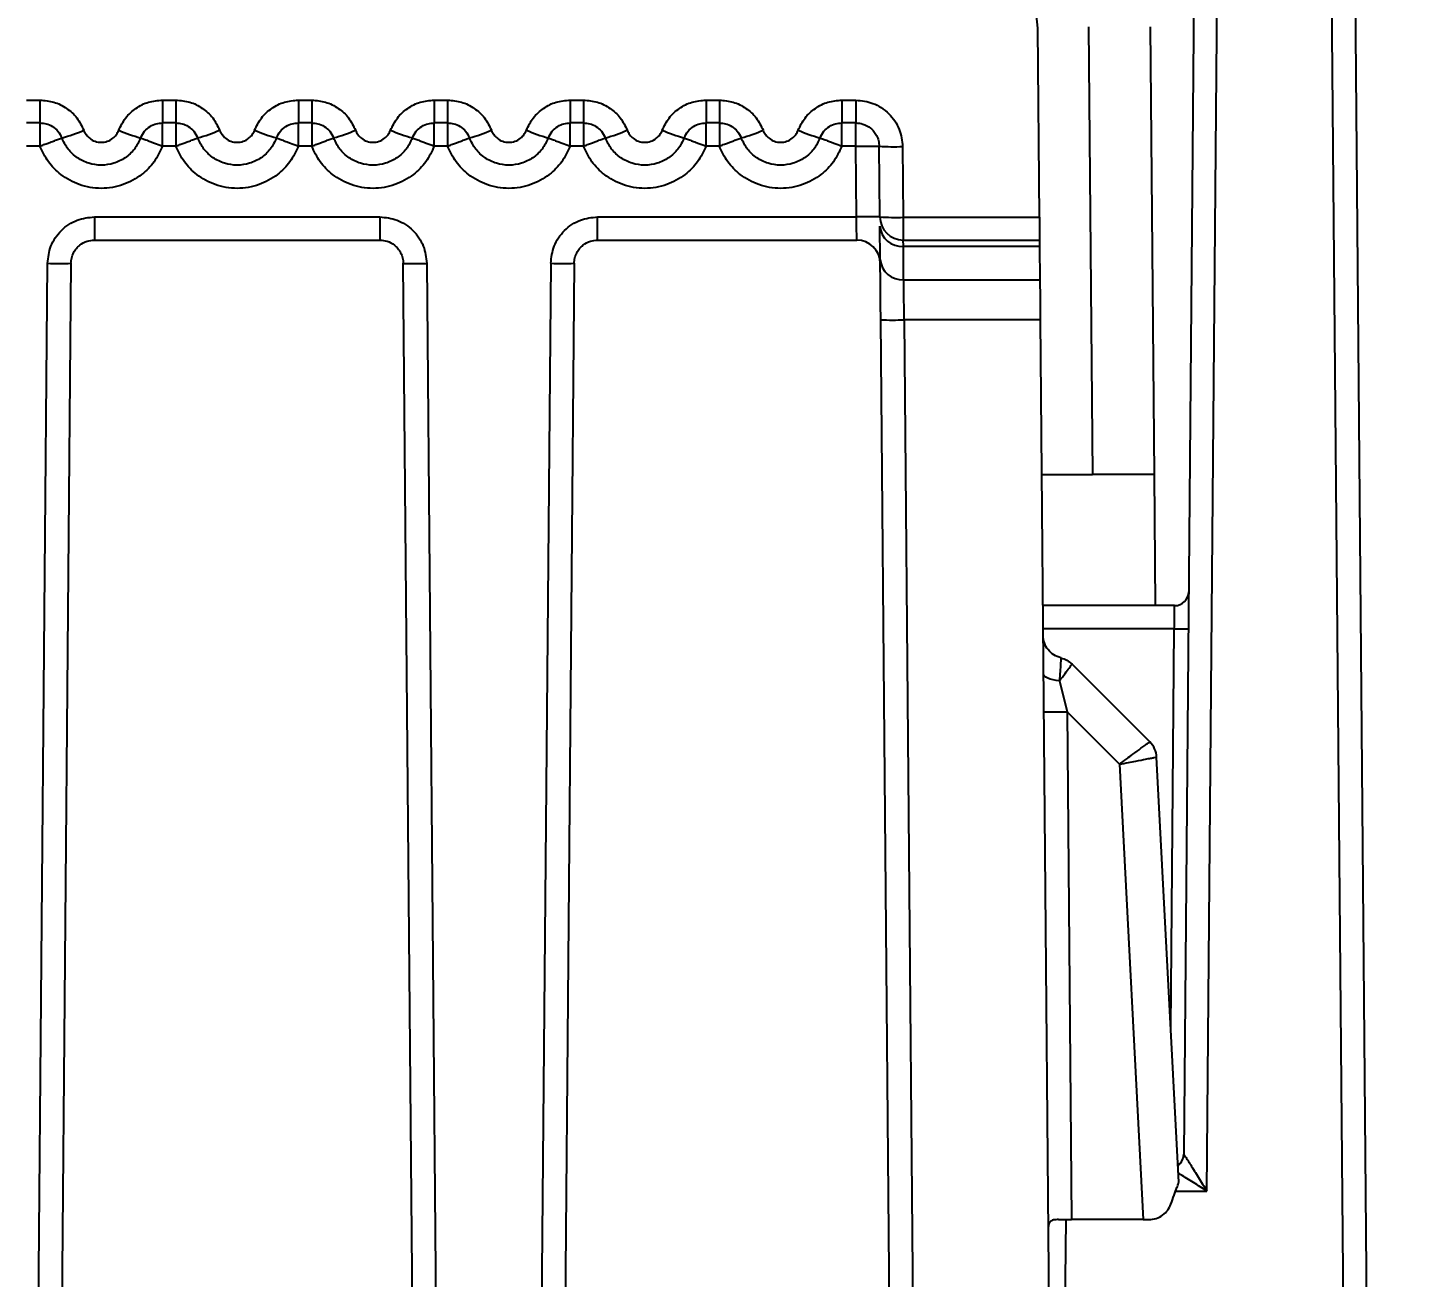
# Model space of a CAD drawing. Header units: inches. Extents: x 897.4 to 914.4, y -8.5 to 2.5.
# Drawn here: x 908.445 to 909.03, y -5.089 to -4.565 of the extents above; entities that cross this region are included whole.
import ezdxf
from ezdxf import colors
from ezdxf.entities.mleader import LeaderData, LeaderLine
from ezdxf.math import Vec2, Vec3

# ---------------------------------------------------------------- set-up
doc = ezdxf.new("R2010")
doc.units = ezdxf.units.IN
doc.header["$LTSCALE"] = 4
doc.header["$MEASUREMENT"] = 0
doc.layers.get('0').update_dxf_attribs({"linetype": 'CONTINUOUS'})
doc.layers.add('TEXT', color=140, linetype='CONTINUOUS')
doc.styles.get("Standard").update_dxf_attribs({"font": 'romans.shx'})

msp = doc.modelspace()

# ---------------------------------------------------------------- linework, layer by layer
for p, q in [((908.93743, -4.29457), (908.93095, -5.03758)), ((908.94065, -5.05311), (908.94727, -4.29448)), ((908.99082, -4.29448), (909.00143, -5.51037)), ((909.00066, -4.29457), (909.01319, -5.73021)), ((908.87027, -4.64409), (908.86958, -4.56483)), ((908.89095, -4.56405), (908.89259, -4.7521)), ((908.91682, -4.56405), (908.91846, -4.7521)), ((908.44479, -4.59488), (908.45039, -4.59488)), ((908.45039, -4.59488), (908.45039, -4.60446)), ((908.50187, -4.59488), (908.50748, -4.59488)), ((908.50187, -4.59488), (908.50187, -4.60446)), ((908.50748, -4.59488), (908.50748, -4.60446)), ((908.55896, -4.59488), (908.56456, -4.59488)), ((908.55896, -4.59488), (908.55896, -4.60446)), ((908.56456, -4.59488), (908.56456, -4.60446)), ((908.61605, -4.59488), (908.62165, -4.59488)), ((908.61605, -4.59488), (908.61605, -4.60446)), ((908.62165, -4.59488), (908.62165, -4.60446)), ((908.67313, -4.59488), (908.67874, -4.59488)), ((908.67313, -4.59488), (908.67313, -4.60446)), ((908.67874, -4.59488), (908.67874, -4.60446)), ((908.73022, -4.59488), (908.73582, -4.59488)), ((908.73022, -4.59488), (908.73022, -4.60446)), ((908.73582, -4.59488), (908.73582, -4.60446)), ((908.78731, -4.59488), (908.79315, -4.59488)), ((908.78731, -4.59488), (908.78731, -4.60446)), ((908.79315, -4.59488), (908.79315, -4.60446)), ((908.45039, -4.60446), (908.44479, -4.60446)), ((908.45039, -4.60446), (908.45039, -4.61422)), ((908.50748, -4.60446), (908.50187, -4.60446)), ((908.50187, -4.61422), (908.50187, -4.60446)), ((908.50748, -4.60446), (908.50748, -4.61422)), ((908.56456, -4.60446), (908.55896, -4.60446)), ((908.55896, -4.61422), (908.55896, -4.60446)), ((908.56456, -4.60446), (908.56456, -4.61422)), ((908.62165, -4.60446), (908.61605, -4.60446)), ((908.61605, -4.61422), (908.61605, -4.60446)), ((908.62165, -4.60446), (908.62165, -4.61422)), ((908.67874, -4.60446), (908.67313, -4.60446)), ((908.67313, -4.61422), (908.67313, -4.60446)), ((908.67874, -4.60446), (908.67874, -4.61422)), ((908.73582, -4.60446), (908.73022, -4.60446)), ((908.73022, -4.61422), (908.73022, -4.60446)), ((908.73582, -4.60446), (908.73582, -4.61422)), ((908.79315, -4.60446), (908.78731, -4.60446)), ((908.78731, -4.61422), (908.78731, -4.60446)), ((908.79315, -4.61422), (908.79315, -4.60446)), ((908.45039, -4.61422), (908.44479, -4.61422)), ((908.50748, -4.61422), (908.50187, -4.61422)), ((908.56456, -4.61422), (908.55896, -4.61422)), ((908.62165, -4.61422), (908.61605, -4.61422)), ((908.67874, -4.61422), (908.67313, -4.61422)), ((908.73582, -4.61422), (908.73022, -4.61422)), ((908.79315, -4.61422), (908.78731, -4.61422)), ((908.79341, -4.64392), (908.79315, -4.61422)), ((908.80325, -4.64392), (908.80299, -4.61422)), ((908.81283, -4.61439), (908.81309, -4.64409)), ((908.47326, -4.64392), (908.59318, -4.64392)), ((908.47326, -4.64392), (908.47326, -4.65367)), ((908.59318, -4.64392), (908.59318, -4.65367)), ((908.68467, -4.64392), (908.79341, -4.64392)), ((908.68467, -4.65367), (908.68467, -4.64392)), ((908.81309, -4.64409), (908.87027, -4.64409)), ((908.81309, -4.64409), (908.81309, -4.65367)), ((908.80341, -4.66188), (908.80328, -4.64787)), ((908.47326, -4.65367), (908.59318, -4.65367)), ((908.68467, -4.65367), (908.79358, -4.65367)), ((908.81309, -4.65367), (908.87036, -4.65367)), ((908.87038, -4.65631), (908.81313, -4.65631)), ((908.81325, -4.67032), (908.81313, -4.65631)), ((908.87038, -4.65631), (908.8705, -4.67032)), ((908.44579, -5.5546), (908.45357, -4.66343)), ((908.46341, -4.66343), (908.45564, -5.5546)), ((908.6108, -5.5546), (908.60303, -4.66343)), ((908.61287, -4.66343), (908.62064, -5.5546)), ((908.66499, -4.66343), (908.65658, -5.62718)), ((908.67483, -4.66343), (908.66642, -5.62718)), ((908.81325, -4.67032), (908.8705, -4.67032)), ((908.81218, -5.66753), (908.80363, -4.6872)), ((908.87065, -4.6872), (908.81347, -4.6872)), ((908.81347, -4.6872), (908.82202, -5.66753)), ((908.87065, -4.6872), (908.8792, -5.66753)), ((908.87121, -4.7521), (908.89259, -4.7521)), ((908.91846, -4.7521), (908.89259, -4.7521)), ((908.91846, -4.7521), (908.91894, -4.80722)), ((908.9271, -4.80722), (908.8717, -4.80722)), ((908.92697, -4.81697), (908.87178, -4.81697)), ((908.9255, -4.98474), (908.92697, -4.81697)), ((908.91667, -4.86442), (908.884, -4.83175)), ((908.87873, -4.83884), (908.88193, -4.85183)), ((908.88193, -4.85183), (908.88379, -5.06509)), ((908.88193, -4.85183), (908.90393, -4.87383)), ((908.91667, -4.86442), (908.91667, -4.86442)), ((908.91954, -4.87087), (908.91953, -4.87087)), ((908.92889, -5.04934), (908.91954, -4.87087)), ((908.90393, -4.87383), (908.91395, -5.06509)), ((908.93085, -5.0386), (908.93095, -5.03758)), ((908.93095, -5.03758), (908.93095, -5.03758)), ((908.92753, -5.05311), (908.94065, -5.05311)), ((908.87804, -5.46098), (908.88149, -5.06509)), ((908.91395, -5.06509), (908.88379, -5.06509)), ((908.91395, -5.06509), (908.91626, -5.06509))]:
    msp.add_line(p, q)
at = {"flags": 128}
for points in [[(908.87027, -4.64409), (908.87029, -4.64597), (908.8703, -4.64777), (908.87032, -4.64943), (908.87033, -4.65088), (908.87034, -4.65207), (908.87035, -4.65295), (908.87035, -4.65349), (908.87036, -4.65367)], [(908.87036, -4.65367), (908.87036, -4.65397), (908.87037, -4.65486), (908.87038, -4.65631)], [(908.8705, -4.67032), (908.87052, -4.67272), (908.87055, -4.67574), (908.87058, -4.67927), (908.87061, -4.68314), (908.87065, -4.6872)], [(908.87873, -4.83884), (908.87731, -4.83866), (908.876, -4.8384), (908.87483, -4.83808), (908.87383, -4.8377), (908.87302, -4.83727), (908.87243, -4.8368), (908.87207, -4.83631), (908.87195, -4.8358)]]:
    msp.add_lwpolyline(points, dxfattribs=at)
for centre, radius, start, end in [((908.84005, -4.56509), 0.02953, 0.5, 90), ((908.43097, -4.51544), 0.09955, 286.70338, 292.31918), ((908.52129, -4.51544), 0.09955, 247.68082, 253.29662), ((908.48804, -4.51537), 0.09962, 286.70535, 292.31721), ((908.57839, -4.51541), 0.09958, 247.6821, 253.29649), ((908.54514, -4.51541), 0.09958, 286.70351, 292.3179), ((908.63548, -4.51539), 0.0996, 247.68244, 253.29557), ((908.60222, -4.51539), 0.0996, 286.70443, 292.31756), ((908.69255, -4.51543), 0.09956, 247.68125, 253.29677), ((908.65932, -4.51543), 0.09956, 286.70323, 292.31875), ((908.74964, -4.51543), 0.09956, 247.68146, 253.29655), ((908.71639, -4.51539), 0.0996, 286.70443, 292.31756), ((908.80673, -4.51542), 0.09957, 247.68189, 253.2967), ((908.80955, -4.52024), 0.09421, 266.0054, 271.99496), ((908.79833, -4.92588), 0.28201, 89.00013, 90.99987), ((908.80981, -4.54994), 0.09421, 266.0055, 271.99508), ((908.81309, -4.64383), 0.00984, 180.5, 270), ((908.81249, -4.64709), 0.00924, 184.8636, 273.92191), ((908.79358, -4.66352), 0.00984, 0.5, 90), ((908.81262, -4.6611), 0.00924, 184.86268, 273.92199), ((908.45849, -4.38158), 0.28189, 268.9997, 271.0003), ((908.60795, -4.38161), 0.28187, 268.99963, 271.00037), ((908.66991, -4.38159), 0.28188, 268.99968, 271.00032), ((908.80855, -4.40518), 0.28206, 269.00032, 270.99968), ((908.9271, -4.80131), 0.00591, 270, 359.5), ((908.92992, -4.64776), 0.16924, 269.00032, 270.99968), ((908.87683, -4.55012), 0.30175, 269.09823, 270.96714), ((908.90971, -4.87138), 0.00984, 2.99951, 44.99943), ((908.92504, -5.03753), 0.00591, 306.07773, 359.5), ((908.92505, -5.03753), 0.0059, 306.04674, 349.54096)]:
    msp.add_arc(centre, radius, start, end)
for points, knots in [([(908.45039, -4.59488), (908.45237, -4.59504), (908.45633, -4.59537), (908.46168, -4.59813), (908.4662, -4.60214), (908.46792, -4.60573), (908.46878, -4.60753)], [0, 0, 0, 0, 0.249176, 0.499881, 0.749174, 1, 1, 1, 1]), ([(908.48349, -4.60753), (908.48435, -4.60574), (908.48607, -4.60216), (908.49056, -4.59815), (908.49592, -4.59535), (908.49988, -4.59503), (908.50187, -4.59488)], [0, 0, 0, 0, 0.249231, 0.49997, 0.749229, 1, 1, 1, 1]), ([(908.50748, -4.59488), (908.50945, -4.59504), (908.51342, -4.59537), (908.51877, -4.59813), (908.52329, -4.60214), (908.525, -4.60573), (908.52586, -4.60753)], [0, 0, 0, 0, 0.249164, 0.499881, 0.749173, 1, 1, 1, 1]), ([(908.54057, -4.60753), (908.54143, -4.60574), (908.54315, -4.60216), (908.54765, -4.59815), (908.553, -4.59535), (908.55697, -4.59503), (908.55896, -4.59488)], [0, 0, 0, 0, 0.2492308, 0.499971, 0.7492409, 1, 1, 1, 1]), ([(908.56456, -4.59488), (908.56654, -4.59504), (908.57051, -4.59537), (908.57586, -4.59813), (908.58038, -4.60214), (908.58209, -4.60573), (908.58295, -4.60753)], [0, 0, 0, 0, 0.249165, 0.499882, 0.749166, 1, 1, 1, 1]), ([(908.59766, -4.60753), (908.59852, -4.60574), (908.60024, -4.60216), (908.60474, -4.59815), (908.61009, -4.59535), (908.61406, -4.59503), (908.61605, -4.59488)], [0, 0, 0, 0, 0.249231, 0.499971, 0.749235, 1, 1, 1, 1]), ([(908.62165, -4.59488), (908.62363, -4.59504), (908.62759, -4.59537), (908.63294, -4.59813), (908.63746, -4.60214), (908.63918, -4.60573), (908.64004, -4.60753)], [0, 0, 0, 0, 0.249165, 0.499882, 0.74917, 1, 1, 1, 1]), ([(908.65475, -4.60753), (908.65561, -4.60574), (908.65733, -4.60216), (908.66182, -4.59815), (908.66718, -4.59535), (908.67114, -4.59503), (908.67313, -4.59488)], [0, 0, 0, 0, 0.24923, 0.499965, 0.749229, 1, 1, 1, 1]), ([(908.67874, -4.59488), (908.68071, -4.59504), (908.68468, -4.59537), (908.69003, -4.59813), (908.69455, -4.60214), (908.69626, -4.60573), (908.69712, -4.60753)], [0, 0, 0, 0, 0.24917, 0.499887, 0.74917, 1, 1, 1, 1]), ([(908.71183, -4.60753), (908.71269, -4.60574), (908.71441, -4.60216), (908.71891, -4.59815), (908.72426, -4.59535), (908.72823, -4.59503), (908.73022, -4.59488)], [0, 0, 0, 0, 0.249231, 0.499971, 0.749235, 1, 1, 1, 1]), ([(908.73582, -4.59488), (908.7378, -4.59504), (908.74177, -4.59537), (908.74712, -4.59813), (908.75164, -4.60214), (908.75335, -4.60573), (908.75421, -4.60753)], [0, 0, 0, 0, 0.249165, 0.499882, 0.74917, 1, 1, 1, 1]), ([(908.76892, -4.60753), (908.76978, -4.60574), (908.7715, -4.60216), (908.776, -4.59815), (908.78135, -4.59535), (908.78532, -4.59503), (908.78731, -4.59488)], [0, 0, 0, 0, 0.249229, 0.499968, 0.74923, 1, 1, 1, 1]), ([(908.79315, -4.59488), (908.79561, -4.59514), (908.7994, -4.59554), (908.80397, -4.59796), (908.80708, -4.60046), (908.80964, -4.60357), (908.81211, -4.60811), (908.81255, -4.61193), (908.81283, -4.61439)], [0, 0, 0, 0, 0.239522, 0.368228, 0.499943, 0.628666, 0.760397, 1, 1, 1, 1]), ([(908.45039, -4.60446), (908.45128, -4.60453), (908.45311, -4.60467), (908.45575, -4.60589), (908.45815, -4.6079), (908.4591, -4.6098), (908.45958, -4.61079)], [0, 0, 0, 0, 0.223502, 0.464672, 0.723493, 1, 1, 1, 1]), ([(908.46878, -4.60753), (908.46908, -4.60817), (908.46969, -4.60946), (908.47134, -4.6111), (908.4735, -4.61232), (908.47611, -4.61273), (908.47874, -4.61233), (908.4809, -4.61111), (908.48258, -4.60948), (908.48318, -4.60818), (908.48349, -4.60753)], [0, 0, 0, 0, 0.1118406, 0.2251921, 0.3609503, 0.4999401, 0.635705, 0.7746944, 0.8865951, 1, 1, 1, 1]), ([(908.49268, -4.61079), (908.49317, -4.6098), (908.49412, -4.6079), (908.49652, -4.60589), (908.49915, -4.60467), (908.50099, -4.60453), (908.50187, -4.60446)], [0, 0, 0, 0, 0.276507, 0.535328, 0.776498, 1, 1, 1, 1]), ([(908.50748, -4.60446), (908.50836, -4.60453), (908.5102, -4.60467), (908.51284, -4.60589), (908.51523, -4.6079), (908.51618, -4.6098), (908.51667, -4.61079)], [0, 0, 0, 0, 0.223502, 0.464672, 0.723493, 1, 1, 1, 1]), ([(908.52586, -4.60753), (908.52617, -4.60817), (908.52678, -4.60946), (908.52842, -4.6111), (908.53059, -4.61232), (908.5332, -4.61273), (908.53583, -4.61233), (908.53799, -4.61111), (908.53966, -4.60948), (908.54027, -4.60818), (908.54057, -4.60753)], [0, 0, 0, 0, 0.111841, 0.225183, 0.360955, 0.499931, 0.635697, 0.7747, 0.886602, 1, 1, 1, 1]), ([(908.54977, -4.61079), (908.55026, -4.6098), (908.5512, -4.6079), (908.5536, -4.60589), (908.55624, -4.60467), (908.55808, -4.60453), (908.55896, -4.60446)], [0, 0, 0, 0, 0.276499, 0.535343, 0.776495, 1, 1, 1, 1]), ([(908.56456, -4.60446), (908.56545, -4.60453), (908.56729, -4.60467), (908.56992, -4.60589), (908.57232, -4.6079), (908.57327, -4.6098), (908.57376, -4.61079)], [0, 0, 0, 0, 0.223505, 0.464657, 0.723501, 1, 1, 1, 1]), ([(908.58295, -4.60753), (908.58325, -4.60817), (908.58387, -4.60946), (908.58551, -4.6111), (908.58768, -4.61232), (908.59029, -4.61273), (908.59291, -4.61233), (908.59508, -4.61111), (908.59675, -4.60948), (908.59736, -4.60818), (908.59766, -4.60753)], [0, 0, 0, 0, 0.111841, 0.225183, 0.360955, 0.499931, 0.635697, 0.7747, 0.886602, 1, 1, 1, 1]), ([(908.60685, -4.61079), (908.60734, -4.6098), (908.60829, -4.6079), (908.61069, -4.60589), (908.61332, -4.60467), (908.61516, -4.60453), (908.61605, -4.60446)], [0, 0, 0, 0, 0.276503, 0.535335, 0.776497, 1, 1, 1, 1]), ([(908.62165, -4.60446), (908.62254, -4.60453), (908.62437, -4.60467), (908.62701, -4.60589), (908.62941, -4.6079), (908.63035, -4.6098), (908.63084, -4.61079)], [0, 0, 0, 0, 0.223503, 0.464665, 0.723497, 1, 1, 1, 1]), ([(908.64004, -4.60753), (908.64034, -4.60817), (908.64095, -4.60946), (908.6426, -4.6111), (908.64476, -4.61232), (908.64737, -4.61273), (908.65, -4.61233), (908.65216, -4.61111), (908.65384, -4.60948), (908.65444, -4.60818), (908.65475, -4.60753)], [0, 0, 0, 0, 0.111841, 0.225188, 0.360953, 0.499928, 0.635694, 0.774697, 0.886598, 1, 1, 1, 1]), ([(908.66394, -4.61079), (908.66443, -4.6098), (908.66538, -4.6079), (908.66778, -4.60589), (908.67041, -4.60467), (908.67225, -4.60453), (908.67313, -4.60446)], [0, 0, 0, 0, 0.276503, 0.535335, 0.776497, 1, 1, 1, 1]), ([(908.67874, -4.60446), (908.67962, -4.60453), (908.68146, -4.60467), (908.68409, -4.60589), (908.68649, -4.6079), (908.68744, -4.6098), (908.68793, -4.61079)], [0, 0, 0, 0, 0.223503, 0.464665, 0.723497, 1, 1, 1, 1]), ([(908.69712, -4.60753), (908.69743, -4.60817), (908.69804, -4.60946), (908.69968, -4.6111), (908.70185, -4.61232), (908.70446, -4.61273), (908.70709, -4.61233), (908.70925, -4.61111), (908.71092, -4.60948), (908.71153, -4.60818), (908.71183, -4.60753)], [0, 0, 0, 0, 0.111841, 0.225187, 0.360952, 0.499935, 0.6357, 0.774696, 0.886602, 1, 1, 1, 1]), ([(908.72103, -4.61079), (908.72152, -4.6098), (908.72246, -4.6079), (908.72486, -4.60589), (908.7275, -4.60467), (908.72934, -4.60453), (908.73022, -4.60446)], [0, 0, 0, 0, 0.276503, 0.535335, 0.776497, 1, 1, 1, 1]), ([(908.73582, -4.60446), (908.73671, -4.60453), (908.73855, -4.60467), (908.74118, -4.60589), (908.74358, -4.6079), (908.74453, -4.6098), (908.74502, -4.61079)], [0, 0, 0, 0, 0.223503, 0.464665, 0.723497, 1, 1, 1, 1]), ([(908.75421, -4.60753), (908.75451, -4.60817), (908.75513, -4.60946), (908.75677, -4.6111), (908.75894, -4.61232), (908.76155, -4.61273), (908.76417, -4.61233), (908.76634, -4.61111), (908.76801, -4.60948), (908.76862, -4.60818), (908.76892, -4.60753)], [0, 0, 0, 0, 0.111841, 0.225183, 0.360955, 0.499931, 0.635697, 0.7747, 0.886602, 1, 1, 1, 1]), ([(908.77811, -4.61079), (908.7786, -4.6098), (908.77955, -4.6079), (908.78195, -4.60589), (908.78458, -4.60467), (908.78642, -4.60453), (908.78731, -4.60446)], [0, 0, 0, 0, 0.276495, 0.535326, 0.776486, 1, 1, 1, 1]), ([(908.79315, -4.60446), (908.79417, -4.60455), (908.79638, -4.60475), (908.79897, -4.60621), (908.8008, -4.608), (908.80197, -4.60978), (908.80281, -4.61189), (908.80293, -4.61343), (908.80299, -4.61422)], [0, 0, 0, 0, 0.199242, 0.4318246, 0.561236, 0.6990705, 0.8453253, 1, 1, 1, 1]), ([(908.45039, -4.61422), (908.45043, -4.61419), (908.45056, -4.61413), (908.45085, -4.61405), (908.45136, -4.61384), (908.45237, -4.61347), (908.45371, -4.61295), (908.45537, -4.61233), (908.4571, -4.61168), (908.45849, -4.61116), (908.45941, -4.61083), (908.45952, -4.6108), (908.45958, -4.61079)], [0, 0, 0, 0, 0.0093946, 0.0285233, 0.0574897, 0.1168197, 0.2403852, 0.3475935, 0.5004296, 0.6935071, 0.8326748, 1, 1, 1, 1]), ([(908.50187, -4.61422), (908.50081, -4.61648), (908.49868, -4.62101), (908.49295, -4.62668), (908.48536, -4.63089), (908.47613, -4.63247), (908.4669, -4.63089), (908.45932, -4.62668), (908.45359, -4.62101), (908.45146, -4.61648), (908.45039, -4.61422)], [0, 0, 0, 0, 0.1125777, 0.2253185, 0.3588147, 0.4999918, 0.6411732, 0.7746694, 0.887254, 1, 1, 1, 1]), ([(908.49268, -4.61079), (908.4919, -4.61239), (908.49034, -4.61561), (908.48631, -4.61927), (908.48148, -4.62164), (908.47613, -4.62245), (908.47079, -4.62164), (908.46595, -4.61927), (908.46193, -4.61561), (908.46037, -4.61239), (908.45958, -4.61079)], [0, 0, 0, 0, 0.125002, 0.250003, 0.375002, 0.499997, 0.624998, 0.749997, 0.874998, 1, 1, 1, 1]), ([(908.49268, -4.61079), (908.49274, -4.6108), (908.49286, -4.61083), (908.49377, -4.61116), (908.49516, -4.61168), (908.4969, -4.61232), (908.499, -4.61315), (908.50073, -4.61365), (908.50183, -4.6142), (908.50187, -4.61422)], [0, 0, 0, 0, 0.1675401, 0.3068797, 0.5001032, 0.6531715, 0.7604226, 0.9905944, 1, 1, 1, 1]), ([(908.50748, -4.61422), (908.50752, -4.61419), (908.50765, -4.61413), (908.50794, -4.61405), (908.50845, -4.61384), (908.50946, -4.61347), (908.5108, -4.61295), (908.51246, -4.61233), (908.51419, -4.61168), (908.51558, -4.61116), (908.51649, -4.61083), (908.51661, -4.6108), (908.51667, -4.61079)], [0, 0, 0, 0, 0.009395, 0.028523, 0.05749, 0.116803, 0.240386, 0.347579, 0.500416, 0.693505, 0.832674, 1, 1, 1, 1]), ([(908.55896, -4.61422), (908.55789, -4.61648), (908.55576, -4.62101), (908.55003, -4.62668), (908.54245, -4.63089), (908.53322, -4.63247), (908.52399, -4.63089), (908.51641, -4.62668), (908.51068, -4.62101), (908.50854, -4.61648), (908.50748, -4.61422)], [0, 0, 0, 0, 0.112578, 0.225316, 0.358812, 0.499994, 0.641172, 0.774672, 0.887254, 1, 1, 1, 1]), ([(908.54977, -4.61079), (908.54899, -4.61239), (908.54742, -4.61561), (908.5434, -4.61927), (908.53856, -4.62164), (908.53322, -4.62245), (908.52788, -4.62164), (908.52304, -4.61927), (908.51902, -4.61561), (908.51745, -4.61239), (908.51667, -4.61079)], [0, 0, 0, 0, 0.125002, 0.250003, 0.375002, 0.500003, 0.624998, 0.749997, 0.874998, 1, 1, 1, 1]), ([(908.54977, -4.61079), (908.54983, -4.6108), (908.54995, -4.61083), (908.55086, -4.61116), (908.55225, -4.61168), (908.55399, -4.61232), (908.55608, -4.61315), (908.55782, -4.61365), (908.55892, -4.6142), (908.55896, -4.61422)], [0, 0, 0, 0, 0.167542, 0.306877, 0.500113, 0.653169, 0.760437, 0.990611, 1, 1, 1, 1]), ([(908.56456, -4.61422), (908.56461, -4.61419), (908.56474, -4.61413), (908.56503, -4.61405), (908.56553, -4.61384), (908.56654, -4.61347), (908.56789, -4.61295), (908.56954, -4.61233), (908.57127, -4.61168), (908.57266, -4.61116), (908.57358, -4.61083), (908.57369, -4.6108), (908.57376, -4.61079)], [0, 0, 0, 0, 0.009395, 0.028524, 0.057473, 0.116804, 0.240371, 0.347581, 0.500419, 0.693509, 0.832673, 1, 1, 1, 1]), ([(908.61605, -4.61422), (908.61498, -4.61648), (908.61285, -4.62101), (908.60712, -4.62668), (908.59954, -4.63089), (908.59031, -4.63247), (908.58107, -4.63089), (908.5735, -4.62668), (908.56776, -4.62101), (908.56563, -4.61648), (908.56456, -4.61422)], [0, 0, 0, 0, 0.112578, 0.225316, 0.358814, 0.499993, 0.641175, 0.774671, 0.887256, 1, 1, 1, 1]), ([(908.60685, -4.61079), (908.60607, -4.61239), (908.60451, -4.61561), (908.60049, -4.61927), (908.59565, -4.62164), (908.59031, -4.62245), (908.58496, -4.62164), (908.58013, -4.61927), (908.5761, -4.61561), (908.57454, -4.61239), (908.57376, -4.61079)], [0, 0, 0, 0, 0.125004, 0.250002, 0.375004, 0.499999, 0.625, 0.749999, 0.874995, 1, 1, 1, 1]), ([(908.60685, -4.61079), (908.60692, -4.6108), (908.60703, -4.61083), (908.60795, -4.61116), (908.60934, -4.61168), (908.61107, -4.61232), (908.61317, -4.61315), (908.6149, -4.61365), (908.616, -4.6142), (908.61605, -4.61422)], [0, 0, 0, 0, 0.167543, 0.306877, 0.500113, 0.653169, 0.760429, 0.990603, 1, 1, 1, 1]), ([(908.62165, -4.61422), (908.62169, -4.61419), (908.62182, -4.61413), (908.62211, -4.61405), (908.62262, -4.61384), (908.62363, -4.61347), (908.62497, -4.61295), (908.62663, -4.61233), (908.62836, -4.61168), (908.62975, -4.61116), (908.63066, -4.61083), (908.63078, -4.6108), (908.63084, -4.61079)], [0, 0, 0, 0, 0.009386, 0.028524, 0.057482, 0.116812, 0.240379, 0.347588, 0.500418, 0.693508, 0.832673, 1, 1, 1, 1]), ([(908.67313, -4.61422), (908.67207, -4.61648), (908.66994, -4.62101), (908.66421, -4.62668), (908.65662, -4.63089), (908.64739, -4.63247), (908.63816, -4.63089), (908.63058, -4.62668), (908.62485, -4.62101), (908.62272, -4.61648), (908.62165, -4.61422)], [0, 0, 0, 0, 0.112579, 0.225317, 0.358815, 0.499994, 0.641174, 0.77467, 0.887255, 1, 1, 1, 1]), ([(908.66394, -4.61079), (908.66316, -4.61239), (908.6616, -4.61561), (908.65757, -4.61927), (908.65274, -4.62164), (908.64739, -4.62245), (908.64205, -4.62164), (908.63721, -4.61927), (908.63319, -4.61561), (908.63163, -4.61239), (908.63084, -4.61079)], [0, 0, 0, 0, 0.125004, 0.250005, 0.375003, 0.500001, 0.624999, 0.749998, 0.874996, 1, 1, 1, 1]), ([(908.66394, -4.61079), (908.664, -4.6108), (908.66412, -4.61083), (908.66503, -4.61116), (908.66642, -4.61168), (908.66816, -4.61232), (908.67026, -4.61315), (908.67199, -4.61365), (908.67309, -4.6142), (908.67313, -4.61422)], [0, 0, 0, 0, 0.167541, 0.306878, 0.500108, 0.65317, 0.760421, 0.990603, 1, 1, 1, 1]), ([(908.67874, -4.61422), (908.67878, -4.61419), (908.67891, -4.61413), (908.6792, -4.61405), (908.6797, -4.61384), (908.68072, -4.61347), (908.68206, -4.61295), (908.68372, -4.61233), (908.68545, -4.61168), (908.68684, -4.61116), (908.68775, -4.61083), (908.68787, -4.6108), (908.68793, -4.61079)], [0, 0, 0, 0, 0.009395, 0.028523, 0.057481, 0.116811, 0.240386, 0.347587, 0.500423, 0.693507, 0.832675, 1, 1, 1, 1]), ([(908.73022, -4.61422), (908.72915, -4.61648), (908.72702, -4.62101), (908.72129, -4.62668), (908.71371, -4.63089), (908.70448, -4.63247), (908.69525, -4.63089), (908.68767, -4.62668), (908.68193, -4.62101), (908.6798, -4.61648), (908.67874, -4.61422)], [0, 0, 0, 0, 0.112578, 0.225317, 0.358813, 0.499993, 0.641174, 0.774671, 0.887254, 1, 1, 1, 1]), ([(908.72103, -4.61079), (908.72025, -4.61239), (908.71868, -4.61561), (908.71466, -4.61927), (908.70982, -4.62164), (908.70448, -4.62245), (908.69914, -4.62164), (908.6943, -4.61927), (908.69028, -4.61561), (908.68871, -4.61239), (908.68793, -4.61079)], [0, 0, 0, 0, 0.125004, 0.250002, 0.375001, 0.499999, 0.624997, 0.749995, 0.874996, 1, 1, 1, 1]), ([(908.72103, -4.61079), (908.72109, -4.6108), (908.72121, -4.61083), (908.72212, -4.61116), (908.72351, -4.61168), (908.72525, -4.61232), (908.72734, -4.61315), (908.72908, -4.61365), (908.73018, -4.6142), (908.73022, -4.61422)], [0, 0, 0, 0, 0.167541, 0.306878, 0.500108, 0.65317, 0.76043, 0.990603, 1, 1, 1, 1]), ([(908.73582, -4.61422), (908.73587, -4.61419), (908.736, -4.61413), (908.73628, -4.61405), (908.73679, -4.61384), (908.7378, -4.61347), (908.73915, -4.61295), (908.7408, -4.61233), (908.74253, -4.61168), (908.74392, -4.61116), (908.74484, -4.61083), (908.74495, -4.6108), (908.74502, -4.61079)], [0, 0, 0, 0, 0.009386, 0.028524, 0.057482, 0.116812, 0.240379, 0.34758, 0.500418, 0.693508, 0.832673, 1, 1, 1, 1]), ([(908.78731, -4.61422), (908.78624, -4.61648), (908.78411, -4.62101), (908.77838, -4.62668), (908.7708, -4.63089), (908.76157, -4.63247), (908.75233, -4.63089), (908.74476, -4.62668), (908.73902, -4.62101), (908.73689, -4.61648), (908.73582, -4.61422)], [0, 0, 0, 0, 0.112579, 0.225317, 0.358815, 0.499994, 0.641174, 0.774672, 0.887255, 1, 1, 1, 1]), ([(908.77811, -4.61079), (908.77733, -4.61239), (908.77577, -4.61561), (908.77175, -4.61927), (908.76691, -4.62164), (908.76157, -4.62245), (908.75622, -4.62164), (908.75139, -4.61927), (908.74736, -4.61561), (908.7458, -4.61239), (908.74502, -4.61079)], [0, 0, 0, 0, 0.125003, 0.250005, 0.375003, 0.500001, 0.624999, 0.749997, 0.874998, 1, 1, 1, 1]), ([(908.77811, -4.61079), (908.77818, -4.6108), (908.77829, -4.61083), (908.77921, -4.61116), (908.7806, -4.61168), (908.78233, -4.61232), (908.78443, -4.61315), (908.78616, -4.61365), (908.78726, -4.6142), (908.78731, -4.61422)], [0, 0, 0, 0, 0.167541, 0.306874, 0.500109, 0.65317, 0.760422, 0.990594, 1, 1, 1, 1]), ([(908.79315, -4.61422), (908.79444, -4.61421), (908.79702, -4.61419), (908.80027, -4.61418), (908.80255, -4.61419), (908.80284, -4.61421), (908.80299, -4.61422)], [0, 0, 0, 0, 0.2499993, 0.4999927, 0.7499914, 1, 1, 1, 1]), ([(908.45357, -4.66343), (908.45385, -4.66097), (908.45429, -4.65719), (908.45675, -4.65264), (908.45928, -4.64954), (908.46241, -4.64702), (908.46698, -4.64458), (908.47079, -4.64418), (908.47326, -4.64392)], [0, 0, 0, 0, 0.239567, 0.368288, 0.500004, 0.628724, 0.76044, 1, 1, 1, 1]), ([(908.59318, -4.64392), (908.59565, -4.64418), (908.59943, -4.64458), (908.604, -4.647), (908.60712, -4.6495), (908.60967, -4.65261), (908.61215, -4.65716), (908.61258, -4.66097), (908.61287, -4.66343)], [0, 0, 0, 0, 0.239556, 0.368273, 0.499992, 0.628712, 0.760431, 1, 1, 1, 1]), ([(908.66499, -4.66343), (908.66527, -4.66097), (908.66571, -4.65719), (908.66817, -4.65264), (908.6707, -4.64954), (908.67383, -4.64702), (908.67839, -4.64458), (908.68221, -4.64418), (908.68467, -4.64392)], [0, 0, 0, 0, 0.239568, 0.368287, 0.500006, 0.628723, 0.76044, 1, 1, 1, 1]), ([(908.79358, -4.65367), (908.79357, -4.65358), (908.79357, -4.65338), (908.79354, -4.65192), (908.79351, -4.65013), (908.79348, -4.64836), (908.79345, -4.64625), (908.79342, -4.64471), (908.79341, -4.64392)], [0, 0, 0, 0, 0.199347, 0.431997, 0.561401, 0.699209, 0.845414, 1, 1, 1, 1]), ([(908.46341, -4.66343), (908.46348, -4.66264), (908.4636, -4.6611), (908.46443, -4.65899), (908.4656, -4.65721), (908.46743, -4.65542), (908.47002, -4.65397), (908.47223, -4.65377), (908.47326, -4.65367)], [0, 0, 0, 0, 0.154586, 0.3007912, 0.4385993, 0.568003, 0.800653, 1, 1, 1, 1]), ([(908.59318, -4.65367), (908.59421, -4.65377), (908.59642, -4.65397), (908.59901, -4.65542), (908.60084, -4.65721), (908.60201, -4.65899), (908.60284, -4.6611), (908.60296, -4.66264), (908.60303, -4.66343)], [0, 0, 0, 0, 0.199349, 0.431985, 0.561397, 0.699206, 0.84541, 1, 1, 1, 1]), ([(908.67483, -4.66343), (908.67489, -4.66264), (908.67501, -4.6611), (908.67585, -4.65899), (908.67702, -4.65721), (908.67885, -4.65542), (908.68144, -4.65397), (908.68365, -4.65377), (908.68467, -4.65367)], [0, 0, 0, 0, 0.154588, 0.30079, 0.438599, 0.56801, 0.800652, 1, 1, 1, 1]), ([(908.81313, -4.65631), (908.81312, -4.65555), (908.81311, -4.65402), (908.8131, -4.65379), (908.81309, -4.65367)], [0, 0, 0, 0, 0.499982, 1, 1, 1, 1]), ([(908.80363, -4.6872), (908.8036, -4.68465), (908.80356, -4.67953), (908.8035, -4.67245), (908.80344, -4.6662), (908.80342, -4.66332), (908.80341, -4.66188)], [0, 0, 0, 0, 0.2492228, 0.4999548, 0.7492313, 1, 1, 1, 1]), ([(908.81347, -4.6872), (908.81345, -4.68549), (908.81341, -4.68209), (908.81336, -4.67735), (908.8133, -4.67321), (908.81327, -4.67128), (908.81325, -4.67032)], [0, 0, 0, 0, 0.249999, 0.499998, 0.750001, 1, 1, 1, 1]), ([(908.92697, -4.81697), (908.92698, -4.81569), (908.927, -4.81313), (908.92704, -4.80991), (908.92707, -4.80765), (908.92709, -4.80736), (908.9271, -4.80722)], [0, 0, 0, 0, 0.250004, 0.500009, 0.749999, 1, 1, 1, 1]), ([(908.87934, -4.82914), (908.87831, -4.82879), (908.87624, -4.82807), (908.87382, -4.8258), (908.87215, -4.82292), (908.87192, -4.82075), (908.8718, -4.81966)], [0, 0, 0, 0, 0.25, 0.499999, 0.749999, 1, 1, 1, 1]), ([(908.87934, -4.82914), (908.87933, -4.82928), (908.87931, -4.82955), (908.87918, -4.83163), (908.87899, -4.83474), (908.87881, -4.83748), (908.87873, -4.83884)], [0, 0, 0, 0, 0.249907, 0.499771, 0.749779, 1, 1, 1, 1]), ([(908.87873, -4.83884), (908.87954, -4.83774), (908.88112, -4.8356), (908.88279, -4.83337), (908.8838, -4.83199), (908.88393, -4.83183), (908.884, -4.83175)], [0, 0, 0, 0, 0.273196, 0.530761, 0.772925, 1, 1, 1, 1]), ([(908.87934, -4.82914), (908.88021, -4.82942), (908.88194, -4.82997), (908.88331, -4.83116), (908.884, -4.83175)], [0, 0, 0, 0, 0.499997, 1, 1, 1, 1]), ([(908.90393, -4.87383), (908.90496, -4.87305), (908.90688, -4.87161), (908.91001, -4.86928), (908.91264, -4.86734), (908.9146, -4.86589), (908.9162, -4.86472), (908.91648, -4.86454), (908.91667, -4.86442)], [0, 0, 0, 0, 0.155831, 0.291543, 0.50181, 0.632081, 0.758663, 1, 1, 1, 1]), ([(908.90393, -4.87383), (908.90519, -4.87358), (908.90755, -4.87312), (908.91139, -4.87238), (908.9146, -4.87174), (908.917, -4.8713), (908.91897, -4.87094), (908.91931, -4.87089), (908.91953, -4.87087)], [0, 0, 0, 0, 0.1558587, 0.2915738, 0.5018155, 0.6320902, 0.7586894, 1, 1, 1, 1]), ([(908.93095, -5.03758), (908.93099, -5.03765), (908.93109, -5.03779), (908.9317, -5.03875), (908.93262, -5.04021), (908.9344, -5.04302), (908.93713, -5.04741), (908.93947, -5.05119), (908.94065, -5.05311)], [0, 0, 0, 0, 0.082522, 0.174951, 0.282275, 0.407721, 0.699565, 1, 1, 1, 1]), ([(908.94065, -5.05311), (908.93875, -5.05191), (908.93501, -5.04955), (908.9309, -5.047), (908.92903, -5.04584), (908.92869, -5.04563)], [0, 0, 0, 0, 0.458017, 0.902934, 1, 1, 1, 1]), ([(908.92551, -5.05861), (908.92644, -5.05609), (908.92771, -5.05263), (908.92863, -5.05008), (908.92886, -5.04943), (908.92888, -5.04937), (908.92889, -5.04934)], [0, 0, 0, 0, 0.59554, 0.813639, 0.909336, 1, 1, 1, 1]), ([(908.91626, -5.06509), (908.91731, -5.06499), (908.91947, -5.0648), (908.92217, -5.06327), (908.9243, -5.06128), (908.92512, -5.05948), (908.92551, -5.05861)], [0, 0, 0, 0, 0.241192, 0.499428, 0.757237, 1, 1, 1, 1]), ([(908.87824, -5.06509), (908.87751, -5.06511), (908.87607, -5.06516), (908.87471, -5.06586), (908.87407, -5.06723), (908.87398, -5.06856), (908.87398, -5.06935), (908.87398, -5.06943)], [0, 0, 0, 0, 0.252497, 0.506118, 0.739032, 0.971887, 1, 1, 1, 1]), ([(908.87824, -5.06509), (908.8791, -5.06509), (908.88082, -5.0651), (908.8828, -5.06509), (908.88379, -5.06509)], [0, 0, 0, 0, 0.5, 1, 1, 1, 1])]:
    msp.add_open_spline(points, degree=3, knots=knots)

# ---------------------------------------------------------------- leaders
at = {"layer": 'TEXT'}
ml = msp.add_multileader_mtext('Standard', dxfattribs=at)
ml.set_content('SHOWN WITH COVER\\PCVR-RH-25030 (NON-INDICATING)\\PCVRI-RH-25030 (INDICATING)', color=256)
ml.set_leader_properties()
ml.build(insert=Vec2(0, 0))
ml.multileader.update_dxf_attribs({"text_left_attachment_type": 2, "text_right_attachment_type": 2, "text_top_attachment_type": 32, "text_bottom_attachment_type": 4786, "dogleg_length": 0.36, "arrow_head_size": 0.25})
ctx = ml.context
ctx.base_point, ctx.char_height, ctx.arrow_head_size, ctx.landing_gap_size, ctx.plane_origin = Vec3(909.36247, -3.39632), 0.1875, 0.25, 0.09, Vec3(908.53322, -2.48823)
ctx.left_attachment, ctx.right_attachment = 2, 2
notes = []
notes.append((ctx, [(1, (1, 1, 0), (909.00247, -3.39632), (1, 0), 0.36, [(1, [(908.53322, -2.48823), (908.53322, -4.42251)], 0, [])])]))
ctx.mtext.insert, ctx.mtext.flow_direction = Vec3(909.45247, -2.92311), 5
for ctx, leaders in notes:
    for number, flags, end, landing, length, lines in leaders:
        leader = LeaderData()
        leader.index, (leader.has_last_leader_line, leader.has_dogleg_vector, leader.attachment_direction) = number, flags
        leader.last_leader_point, leader.dogleg_vector, leader.dogleg_length = Vec3(end), Vec3(landing), length
        for number, points, colour, breaks in lines:
            line = LeaderLine()
            line.index, line.vertices, line.color, line.breaks = number, Vec3.list(points), colors.encode_raw_color(colour), breaks
            leader.lines.append(line)
        ctx.leaders.append(leader)

doc.saveas('drawing.dxf')
